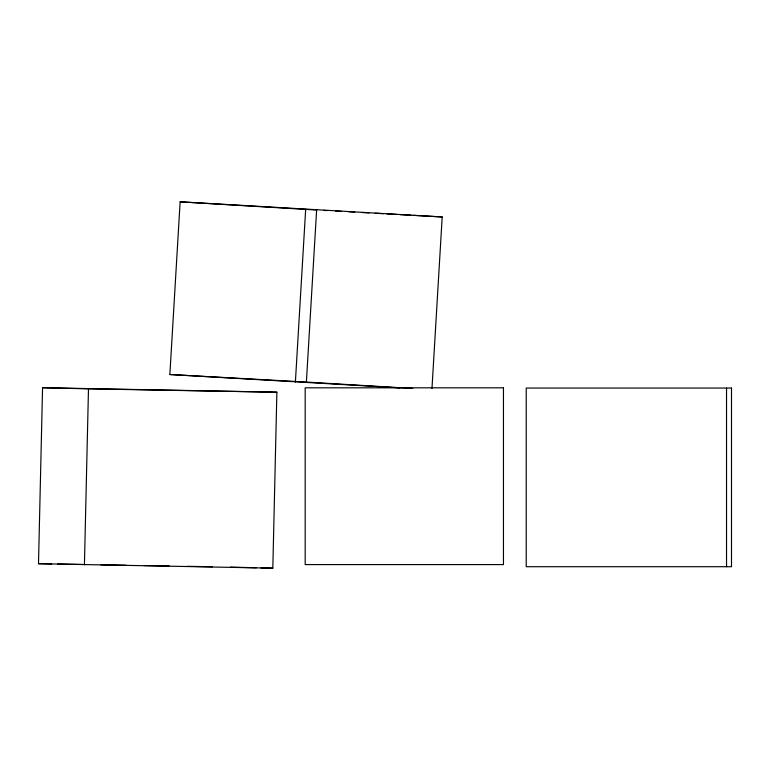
<?xml version="1.0" encoding="UTF-8"?>
<svg xmlns="http://www.w3.org/2000/svg" width="770" height="770" viewBox="0 0 770 770"><rect width="100%" height="100%" fill="white"/><g stroke="black" fill="none" stroke-linecap="round" stroke-linejoin="round"><path stroke-width="1.16" d="M38.5 563.688L42.562 387.714L276.882 392.2L272.821 568.173L38.5 563.688L51.696 563.929M84.421 564.843L88.483 388.86L276.882 392.2M399.582 387.849L169.862 374.509L180.132 201.827L442.192 216.957L431.98 388.436M295.382 382.074L305.661 209.401L316.441 209.998M169.862 374.509L306.383 382.064L316.663 209.382M57.702 564.035L82.9 564.477M100.899 564.795L126.097 565.238M144.096 565.565L169.294 566.008M187.303 566.325L212.501 566.768M42.562 387.714L88.483 388.86M230.432 567.115L256.333 567.76M261.049 567.885L272.821 568.173M323.621 210.393L327.221 210.595M335.605 211.057L341.591 211.384M348.772 211.779L354.758 212.116M361.948 212.51L369.138 212.915M375.125 213.242L383.508 213.704M387.098 213.906L396.675 214.435M400.275 214.638L411.055 215.234M413.442 215.359L442.192 216.957M180.132 201.827L305.661 209.401M306.383 382.064L412.787 388.484M726.534 388.061L726.534 566.71M503.455 387.82L305.18 387.82L305.18 564.593L503.455 564.593L503.455 387.82M731.5 388.061L526.218 388.061L526.218 566.71L731.5 566.71L731.5 388.061"/></g></svg>
